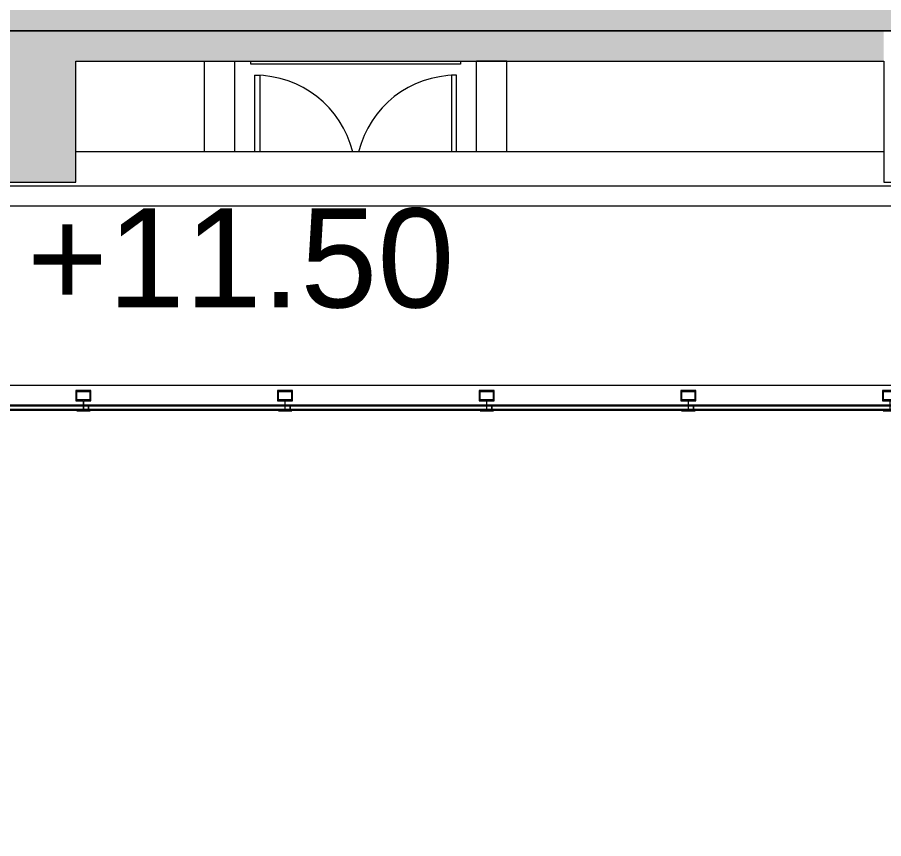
# Model space of a CAD drawing. Header units: millimetres. Extents: x -57519 to 497916, y -349472 to 446842.
# Drawn here: x 457939 to 466532, y 23590 to 31742 of the extents above; entities that cross this region are included whole.
import ezdxf

# ---------------------------------------------------------------- set-up
doc = ezdxf.new("R2010")
doc.units = ezdxf.units.MM
for name, color, linetype, lineweight in [('A-ANNO-NOTE', 131, 'Continuous', 25), ('A-DETL-GENF', 92, 'Continuous', 5), ('A-DETL-THIN', 151, 'Continuous', 9), ('A-DOOR', 31, 'Continuous', 5), ('A-DOOR-FRAM', 31, 'Continuous', 5), ('A-FLOR', 192, 'Continuous', 5), ('A-FLOR-HRAL', 11, 'Continuous', 5), ('A-WALL', 113, 'Continuous', 20), ('A-WALL-PATT', 111, 'Continuous', 20), ('S-COLS', 52, 'Continuous', 20)]:
    doc.layers.add(name, color=color, linetype=linetype, lineweight=lineweight)
doc.styles.add('Arial_2', font='arial.ttf', dxfattribs={"height": 983.532934})

# ---------------------------------------------------------------- blocks, each defined once
blk = doc.blocks.new('DLN-Double Door__X03_ - _M18_2000 x 2450 _WH_-16954924-1_F SINGLE OCCUPANCY DIAGRAM')
at = {"layer": 'A-DOOR', "color": 253}
for p, q in [((-1000, -390), (-1000, -1150)), ((-950, -1150), (-950, -390)), ((950, -1150), (950, -390)), ((1000, -390), (1000, -1150)), ((-1000, -1150), (-950, -1150)), ((1000, -1150), (950, -1150))]:
    blk.add_line(p, q, dxfattribs=at)
for centre, start, end in [((-1000, -150), 270, 346.09916), ((1000, -150), 193.90084, 270)]:
    blk.add_arc(centre, 1000, start, end, dxfattribs=at)
blk = doc.blocks.new('DLN-Double Door__X03_ - _M17_2000 x 2450 _WH_-16954926-1_F SINGLE OCCUPANCY DIAGRAM')
at = {"layer": 'A-DOOR-FRAM', "color": 253}
for p, q in [((-1040, 150), (-1040, 180)), ((-1040, 180), (1040, 180)), ((1040, 180), (1040, 150))]:
    blk.add_line(p, q, dxfattribs=at)
blk = doc.blocks.new('Railing - T PROFILE-16174661-1_F SINGLE OCCUPANCY DIAGRAM')
at = {"layer": 'A-FLOR-HRAL'}
for p, q in [((8, -8.5), (3, -8.5)), ((3, -8.5), (3, -141.5)), ((8, -68.3), (8, -8.5)), ((8, -141.5), (8, -82.5)), ((105, -72.5), (12.9, -72.5)), ((13, -77.5), (105, -77.5)), ((205, 0), (105, 0)), ((105, 0), (105, -72.5)), ((105, -77.5), (105, -150)), ((115, -10), (195, -10)), ((115, -140), (115, -10)), ((195, -10), (195, -140)), ((205, -150), (205, 0)), ((3, -141.5), (8, -141.5)), ((105, -150), (205, -150)), ((195, -140), (115, -140))]:
    blk.add_line(p, q, dxfattribs=at)
for centre, start, end in [((12.9, -67.5), 189.29526, 270), ((13, -82.5), 90, 180)]:
    blk.add_arc(centre, 5, start, end, dxfattribs=at)
blk = doc.blocks.new('Railing - Railing-12128236-1_F SINGLE OCCUPANCY DIAGRAM')
at = {"layer": 'A-FLOR-HRAL'}
for p, q in [((58786.9, 27892.5), (56839.4, 27892.5)), ((56839.4, 27882.5), (56839.4, 27892.5)), ((56839.4, 27882.5), (56839.4, 27852.5)), ((58786.9, 27882.5), (56839.4, 27882.5)), ((56839.4, 27852.5), (58786.9, 27852.5)), ((56839.4, 27842.5), (56839.4, 27852.5)), ((56839.4, 27842.5), (58839.4, 27842.5)), ((58791.5, 27852.5), (58839.4, 27852.5)), ((58839.4, 27892.5), (58791.9, 27892.5)), ((58839.4, 27882.5), (58791.9, 27882.5)), ((58839.4, 27892.5), (58839.4, 27882.5)), ((58839.4, 27852.5), (58839.4, 27882.5)), ((58839.4, 27852.5), (58839.4, 27842.5))]:
    blk.add_line(p, q, dxfattribs=at)
at = {"rotation": 89.9999999999807}
blk.add_blockref('Railing - T PROFILE-16174661-1_F SINGLE OCCUPANCY DIAGRAM', (58714.4, 27832.5), dxfattribs=at)
blk = doc.blocks.new('Railing - Railing-12128246-1_F SINGLE OCCUPANCY DIAGRAM')
at = {"layer": 'A-FLOR-HRAL'}
for p, q in [((60786.9, 27892.5), (58839.4, 27892.5)), ((58839.4, 27882.5), (58839.4, 27892.5)), ((58839.4, 27882.5), (58839.4, 27852.5)), ((60786.9, 27882.5), (58839.4, 27882.5)), ((58839.4, 27852.5), (60786.9, 27852.5)), ((58839.4, 27842.5), (58839.4, 27852.5)), ((58839.4, 27842.5), (60839.4, 27842.5)), ((60791.5, 27852.5), (60839.4, 27852.5)), ((60839.4, 27892.5), (60791.9, 27892.5)), ((60839.4, 27882.5), (60791.9, 27882.5)), ((60839.4, 27892.5), (60839.4, 27882.5)), ((60839.4, 27852.5), (60839.4, 27882.5)), ((60839.4, 27852.5), (60839.4, 27842.5))]:
    blk.add_line(p, q, dxfattribs=at)
at = {"rotation": 89.9999999999807}
blk.add_blockref('Railing - T PROFILE-16174661-1_F SINGLE OCCUPANCY DIAGRAM', (60714.4, 27832.5), dxfattribs=at)
blk = doc.blocks.new('Railing - Railing-12128256-1_F SINGLE OCCUPANCY DIAGRAM')
at = {"layer": 'A-FLOR-HRAL'}
for p, q in [((62786.9, 27892.5), (60839.4, 27892.5)), ((60839.4, 27882.5), (60839.4, 27892.5)), ((60839.4, 27882.5), (60839.4, 27852.5)), ((62786.9, 27882.5), (60839.4, 27882.5)), ((60839.4, 27852.5), (62786.9, 27852.5)), ((60839.4, 27842.5), (60839.4, 27852.5)), ((60839.4, 27842.5), (62839.4, 27842.5)), ((62791.5, 27852.5), (62839.4, 27852.5)), ((62839.4, 27892.5), (62791.9, 27892.5)), ((62839.4, 27882.5), (62791.9, 27882.5)), ((62839.4, 27892.5), (62839.4, 27882.5)), ((62839.4, 27852.5), (62839.4, 27882.5)), ((62839.4, 27852.5), (62839.4, 27842.5))]:
    blk.add_line(p, q, dxfattribs=at)
at = {"rotation": 89.9999999999807}
blk.add_blockref('Railing - T PROFILE-16174661-1_F SINGLE OCCUPANCY DIAGRAM', (62714.4, 27832.5), dxfattribs=at)
blk = doc.blocks.new('Railing - Railing-12128266-1_F SINGLE OCCUPANCY DIAGRAM')
at = {"layer": 'A-FLOR-HRAL'}
for p, q in [((64786.9, 27892.5), (62839.4, 27892.5)), ((62839.4, 27882.5), (62839.4, 27892.5)), ((62839.4, 27882.5), (62839.4, 27852.5)), ((64786.9, 27882.5), (62839.4, 27882.5)), ((62839.4, 27852.5), (64786.9, 27852.5)), ((62839.4, 27842.5), (62839.4, 27852.5)), ((62839.4, 27842.5), (64839.4, 27842.5)), ((64791.5, 27852.5), (64839.4, 27852.5)), ((64839.4, 27892.5), (64791.9, 27892.5)), ((64839.4, 27882.5), (64791.9, 27882.5)), ((64839.4, 27892.5), (64839.4, 27882.5)), ((64839.4, 27852.5), (64839.4, 27882.5)), ((64839.4, 27852.5), (64839.4, 27842.5))]:
    blk.add_line(p, q, dxfattribs=at)
at = {"rotation": 89.9999999999807}
blk.add_blockref('Railing - T PROFILE-16174661-1_F SINGLE OCCUPANCY DIAGRAM', (64714.4, 27832.5), dxfattribs=at)
blk = doc.blocks.new('Railing - Railing-12128276-1_F SINGLE OCCUPANCY DIAGRAM')
at = {"layer": 'A-FLOR-HRAL'}
for p, q in [((66786.9, 27892.5), (64839.4, 27892.5)), ((64839.4, 27882.5), (64839.4, 27892.5)), ((64839.4, 27882.5), (64839.4, 27852.5)), ((66786.9, 27882.5), (64839.4, 27882.5)), ((64839.4, 27852.5), (66786.9, 27852.5)), ((64839.4, 27842.5), (64839.4, 27852.5)), ((64839.4, 27842.5), (66839.4, 27842.5)), ((66791.5, 27852.5), (66839.4, 27852.5)), ((66839.4, 27892.5), (66791.9, 27892.5)), ((66839.4, 27882.5), (66791.9, 27882.5)), ((66839.4, 27892.5), (66839.4, 27882.5)), ((66839.4, 27852.5), (66839.4, 27882.5)), ((66839.4, 27852.5), (66839.4, 27842.5))]:
    blk.add_line(p, q, dxfattribs=at)
at = {"rotation": 89.9999999999807}
blk.add_blockref('Railing - T PROFILE-16174661-1_F SINGLE OCCUPANCY DIAGRAM', (66714.4, 27832.5), dxfattribs=at)

msp = doc.modelspace()

# ---------------------------------------------------------------- hatches: boundary and pattern name
at = {"layer": 'A-DETL-GENF', "transparency": 33554585}
msp.add_hatch(color=201, dxfattribs=at).paths.add_polyline_path([(488604.7, 23590.5), (488604.7, 34332.5), (487469.7, 34332.5), (487469.7, 39682.5), (486244.7, 39682.5), (486244.7, 52007.5), (462944.7, 52007.5), (462944.7, 45707.5), (437594.7, 45707.5), (437594.7, 33907.5), (444694.7, 33907.5), (444694.7, 31607.5), (476494.7, 31607.5), (476494.7, 29767.5), (475294.7, 29767.5), (475294.7, 27367.5), (476494.7, 27367.5), (476494.7, 26157.5), (478644.7, 26157.5), (478644.7, 23590.5), (487915.4, 23590.5)], flags=0)
at = {"layer": 'A-WALL-PATT', "lineweight": 5}
for points in [[(460119.7, 31307.5), (460119.7, 31607.5), (458519.7, 31607.5), (458519.7, 31307.5)], [(466532.2, 31307.5), (466532.2, 31607.5), (464932.2, 31607.5), (464932.2, 31307.5)]]:
    msp.add_hatch(color=253, dxfattribs=at).paths.add_polyline_path(points, flags=0)
at = {"layer": 'A-WALL-PATT', "lineweight": 5, "transparency": 33554432}
msp.add_hatch(color=253, dxfattribs=at).paths.add_polyline_path([(460119.7, 31307.5), (464932.2, 31307.5), (464932.2, 31607.5), (460119.7, 31607.5)], flags=0)
at = {"layer": 'S-COLS'}
msp.add_hatch(color=133, dxfattribs=at).paths.add_polyline_path([(458519.7, 30107.5), (458519.7, 31607.5), (457719.7, 31607.5), (457719.7, 30107.5)], flags=0)

# ---------------------------------------------------------------- linework, layer by layer
at = {"layer": 'A-DETL-THIN', "lineweight": 5}
msp.add_line((444694.7, 31607.5), (476494.7, 31607.5), dxfattribs=at)
at = {"layer": 'A-FLOR'}
for p, q in [((460119.7, 31607.5), (464932.2, 31607.5)), ((460094.7, 31307.5), (460094.7, 30407.5)), ((462494.7, 30407.5), (462494.7, 31307.5)), ((466532.2, 30407.5), (458519.7, 30407.5)), ((471894.7, 29867.5), (450157.7, 29867.5))]:
    msp.add_line(p, q, dxfattribs=at)
at = {"layer": 'A-FLOR', "color": 253}
msp.add_line((472588.6, 28087.5), (441484.9, 28087.5), dxfattribs=at)
at = {"layer": 'A-WALL', "color": 221}
for p, q in [((460119.7, 31607.5), (458519.7, 31607.5)), ((466532.2, 31607.5), (464932.2, 31607.5))]:
    msp.add_line(p, q, dxfattribs=at)
at = {"layer": 'A-WALL', "color": 191, "lineweight": 5}
msp.add_line((464932.2, 31607.5), (460119.7, 31607.5), dxfattribs=at)
at = {"layer": 'A-WALL', "color": 53}
for p, q in [((458519.7, 31307.5), (460119.7, 31307.5)), ((464932.2, 31307.5), (466532.2, 31307.5))]:
    msp.add_line(p, q, dxfattribs=at)
at = {"layer": 'A-WALL', "color": 253, "lineweight": 5}
for p, q in [((459794.7, 30407.5), (459794.7, 31307.5)), ((460119.7, 31307.5), (464932.2, 31307.5)), ((462794.7, 31307.5), (462494.7, 31307.5)), ((462794.7, 30407.5), (462794.7, 31307.5)), ((471894.7, 30067.5), (450157.7, 30067.5)), ((471894.7, 29867.5), (450157.7, 29867.5))]:
    msp.add_line(p, q, dxfattribs=at)
at = {"layer": 'S-COLS', "color": 221}
for p, q in [((458519.7, 31607.5), (457719.7, 31607.5)), ((467332.2, 31607.5), (466532.2, 31607.5))]:
    msp.add_line(p, q, dxfattribs=at)
at = {"layer": 'S-COLS', "color": 53}
for p, q in [((458519.7, 30107.5), (458519.7, 31307.5)), ((466532.2, 31307.5), (466532.2, 30107.5)), ((457719.7, 30107.5), (458519.7, 30107.5)), ((466532.2, 30107.5), (467332.2, 30107.5))]:
    msp.add_line(p, q, dxfattribs=at)

# ---------------------------------------------------------------- block references
at = {"layer": 'A-DOOR', "color": 253, "rotation": 180}
for name, p in [('DLN-Double Door__X03_ - _M17_2000 x 2450 _WH_-16954926-1_F SINGLE OCCUPANCY DIAGRAM', (461294.7, 31457.5)), ('DLN-Double Door__X03_ - _M18_2000 x 2450 _WH_-16954924-1_F SINGLE OCCUPANCY DIAGRAM', (461294.7, 30017.5))]:
    msp.add_blockref(name, p, dxfattribs=at)
at = {"layer": 'A-FLOR-HRAL'}
for name in ['Railing - Railing-12128236-1_F SINGLE OCCUPANCY DIAGRAM', 'Railing - Railing-12128246-1_F SINGLE OCCUPANCY DIAGRAM', 'Railing - Railing-12128256-1_F SINGLE OCCUPANCY DIAGRAM', 'Railing - Railing-12128266-1_F SINGLE OCCUPANCY DIAGRAM', 'Railing - Railing-12128276-1_F SINGLE OCCUPANCY DIAGRAM']:
    msp.add_blockref(name, (399805.4, 0), dxfattribs=at)

# ---------------------------------------------------------------- texts
at = {"layer": 'A-ANNO-NOTE', "lineweight": 5, "insert": (458034, 29846.3), "char_height": 983.53, "width": 5052, "attachment_point": 1, "line_spacing_factor": 0.938532, "style": 'Arial_2'}
msp.add_mtext('+11.50', dxfattribs=at)

doc.saveas('drawing.dxf')
